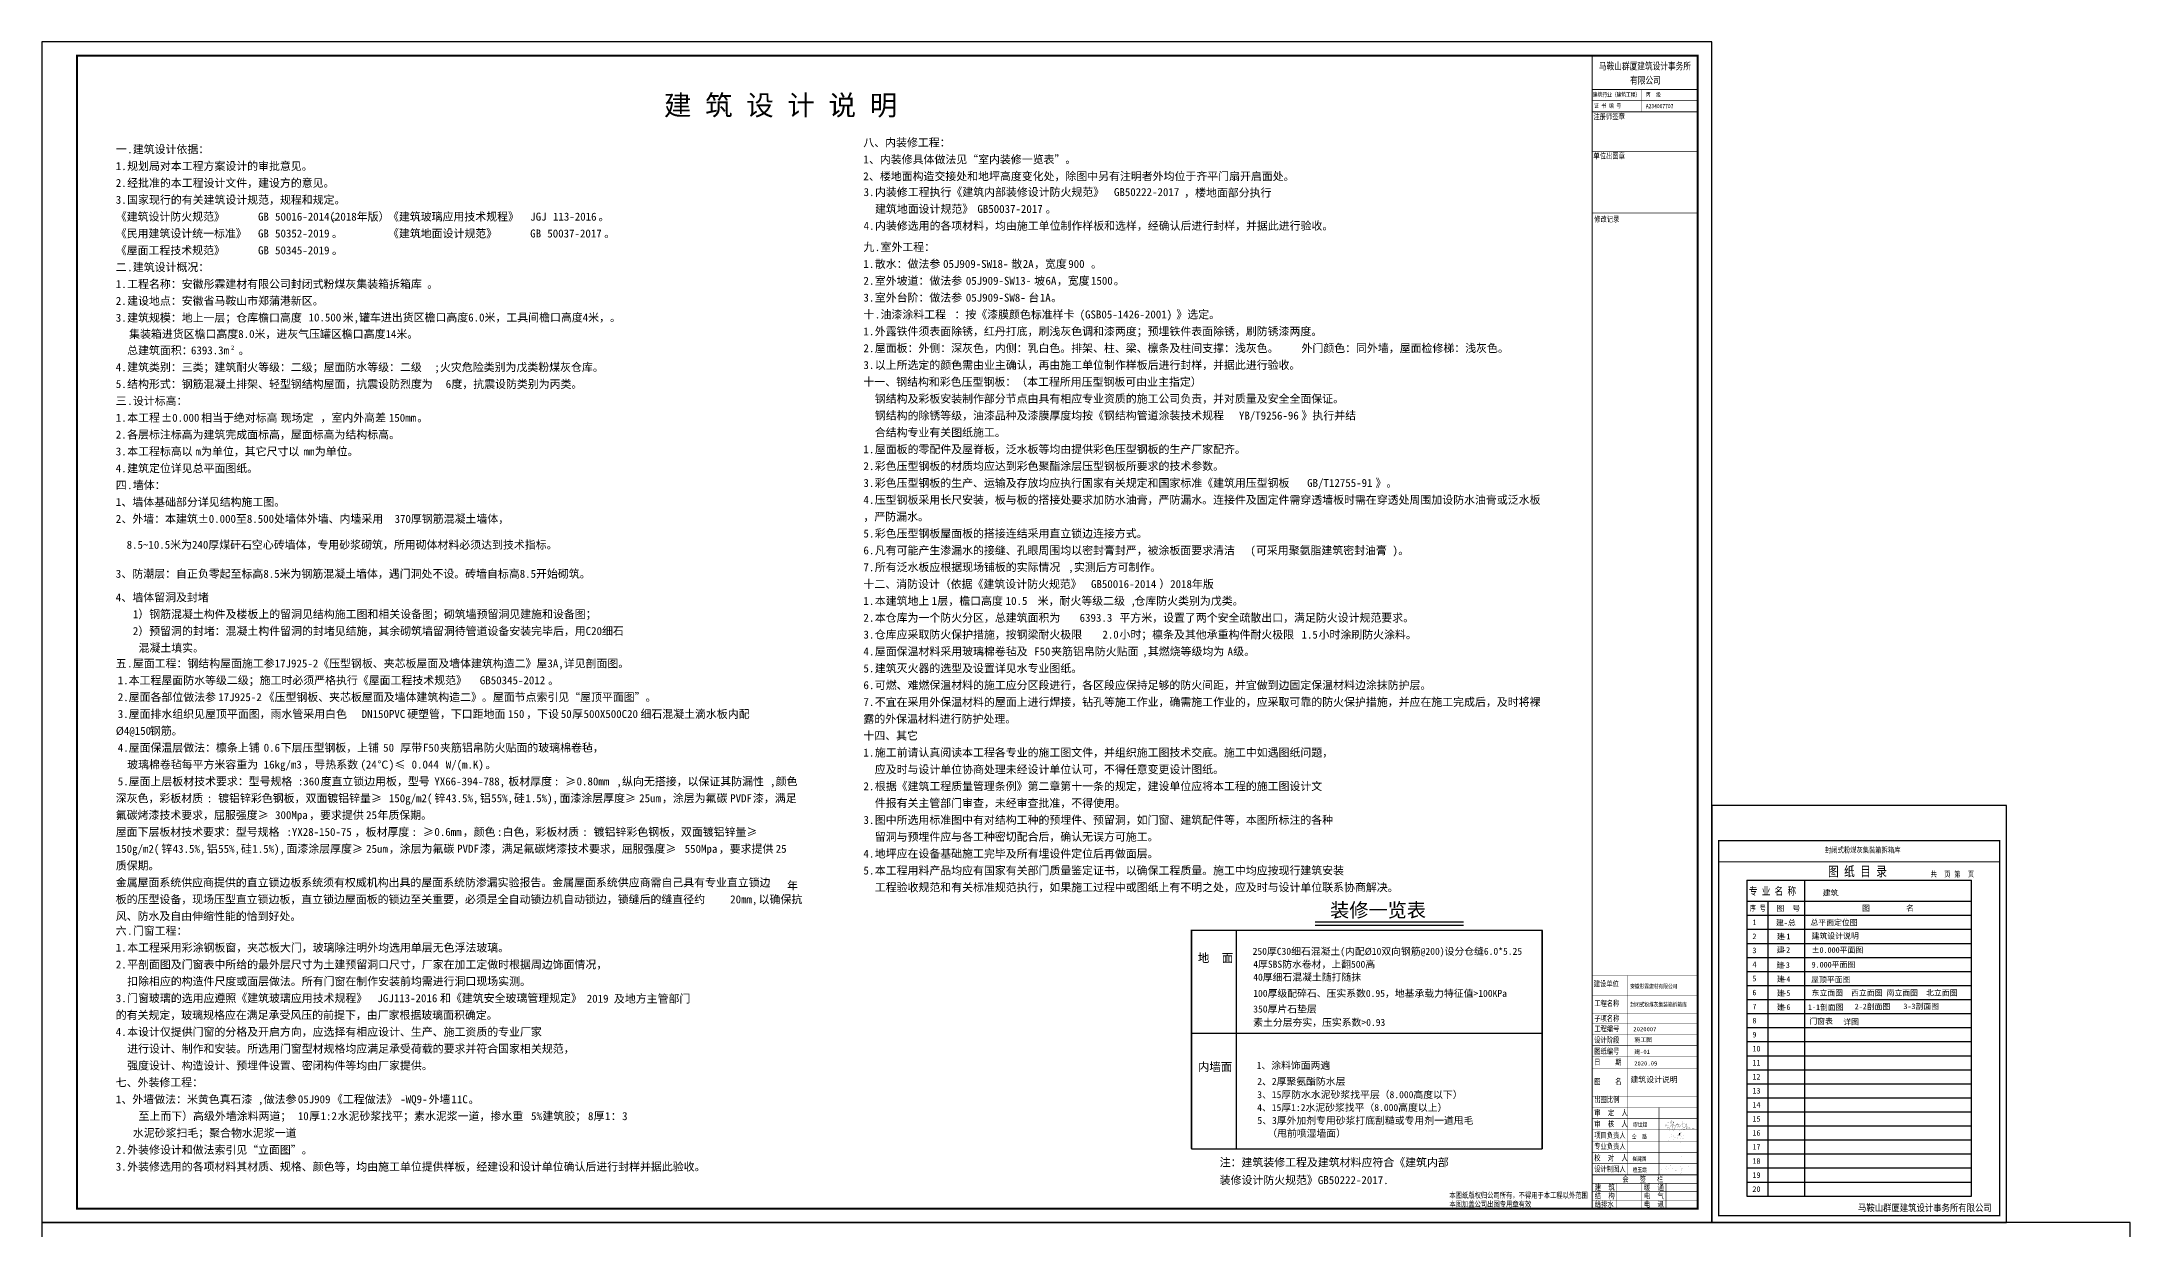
# Model space of a CAD drawing. Extents: x -405456 to 360097, y -329918 to 177160.
# Drawn here: x 28979 to 177679, y 65407 to 149982 of the extents above; entities that cross this region are included whole.
import ezdxf

# ---------------------------------------------------------------- set-up
doc = ezdxf.new("R2010")
doc.units = 0
doc.header["$LTSCALE"] = 1000
doc.header["$MEASUREMENT"] = 0
doc.layers.add('PP-COM', color=7, linetype='Continuous', lineweight=0)
for name, color, linetype in [('PUB_TEXT', 7, 'Continuous'), ('PUB_TITLE', 4, 'Continuous'), ('图层1', 7, 'Continuous'), ('图框', 120, 'Continuous'), ('图签', 120, 'Continuous'), ('文字', 7, 'Continuous')]:
    doc.layers.add(name, color=color, linetype=linetype)
doc.styles.add('-宋体', font='', dxfattribs={"width": 0.8})
doc.styles.add('H1', font='')
doc.styles.add('ST', font='', dxfattribs={"width": 0.8})
doc.styles.get("Standard").update_dxf_attribs({"font": 'gbenor.shx', "bigfont": 'gbcbig.shx'})
doc.styles.add('图签', font='', dxfattribs={"width": 0.8})
doc.styles.add('宋体', font='')
doc.styles.add('黑体', font='')
doc.styles.get('-宋体').set_extended_font_data('SimSun')
doc.styles.get('H1').set_extended_font_data('SimSun')
doc.styles.get('ST').set_extended_font_data('SimSun')
doc.styles.get('图签').set_extended_font_data('SimSun')
doc.styles.get('宋体').set_extended_font_data('SimSun')
doc.styles.get('黑体').set_extended_font_data('SimSun')

# ---------------------------------------------------------------- blocks, each defined once
blk = doc.blocks.new('0#竖图签')
at = {"layer": '图签'}
blk.add_line((-7500, 0), (0, 0), dxfattribs=at)
blk.add_lwpolyline([(-7500, 82100, 70, 70, 0), (-7500, 0, 40, 40, 0), (0, 0, 40, 40, 0), (0, 82100, 40, 40, 0), (-7500, 82100, 40, 40, 0), (-7500, 75299, 40, 40, 0)], format="xyseb", dxfattribs=at)
for points, const_width in [([(-7500, 79700), (0, 79700)], 70), ([(-7500, 78900), (0, 78900)], 35), ([(-4000, 79700), (-4000, 78100)], 35), ([(-7500, 78100), (0, 78100)], 70), ([(-7500, 75300), (0, 75300)], 35), ([(-7500, 70900), (0, 70900)], 35), ([(-7500, 70900), (0, 70900)], 35), ([(-7500, 16600), (0, 16600)], 35), ([(-5000, 16600), (-5000, 2400)], 35), ([(-7500, 15200), (0, 15200)], 35), ([(-7500, 13896), (0, 13896)], 35), ([(-7500, 13200), (0, 13200)], 35), ([(-7500, 12400), (0, 12400)], 35), ([(-7500, 11600), (0, 11600)], 35), ([(-7500, 10800), (0, 10800)], 35), ([(-7500, 10000), (0, 10000)], 35), ([(-7500, 8000), (0, 8000)], 35), ([(-7500, 7200), (0, 7200)], 35), ([(-7500, 6400), (0, 6400)], 35), ([(-2750, 7200), (-2750, 2400)], 35), ([(-7500, 5600), (0, 5600)], 35), ([(-7500, 4800), (0, 4800)], 35), ([(-7500, 4000), (0, 4000)], 35), ([(-7500, 3200), (0, 3200)], 35), ([(-7500, 2400), (0, 2400)], 70), ([(-7500, 2400), (0, 2400)], 35), ([(-7500, 1800), (0, 1800)], 35), ([(-5750, 0), (-5750, 1800)], 35), ([(-4000, 1800), (-4000, 0)], 35), ([(-2250, 1800), (-2250, 0)], 35), ([(-7500, 1200), (0, 1200)], 35), ([(-7500, 600), (0, 600)], 35), ([(-7500, 0), (0, 0)], 35)]:
    blk.add_lwpolyline(points, dxfattribs=dict(at, const_width=const_width))
at = {"layer": '图签', "style": '图签'}
for s, height, width, p in [('马鞍山群厦建筑设计事务所', 500, 0.78, (-7028, 81116)), ('有限公司', 500, 0.78, (-4808, 80106)), ('建筑行业（建筑工程） ', 300, 0.8, (-7454, 79185)), ('丙  级', 300, 0.8, (-3684, 79190)), ('  证 书 编 号', 300, 0.8, (-7767, 78395)), ('注册师签章', 400, 0.8, (-7417, 77566)), ('A234007707', 300, 0.8, (-3684, 78369)), ('单位出图章', 400, 0.8, (-7417, 74775)), ('修改记录', 400, 0.8, (-7365, 70269)), ('建设单位', 400, 0.8, (-7400, 15815)), ('工程名称', 400, 0.8, (-7365, 14415)), ('子项名称', 400, 0.8, (-7365, 13339)), ('设计阶段', 400, 0.8, (-7365, 11807)), ('工程编号', 400, 0.8, (-7365, 12607)), ('图纸编号', 400, 0.8, (-7365, 11007)), ('日    期', 400, 0.8, (-7365, 10237)), ('图    名', 400, 0.8, (-7365, 8852)), ('出图比例', 400, 0.8, (-7365, 7567)), ('审  定  人', 400, 0.8, (-7365, 6621)), ('审  核  人', 400, 0.8, (-7365, 5831)), ('项目负责人', 400, 0.8, (-7365, 5021)), ('专业负责人', 400, 0.8, (-7365, 4237)), ('校  对  人', 400, 0.8, (-7365, 3409)), ('设计制图人', 400, 0.8, (-7365, 2618)), ('建  筑', 400, 0.8, (-7325, 1305)), ('会   签   栏', 400, 0.8, (-5360, 1889)), ('暖  通', 400, 0.8, (-3825, 1305)), ('本图纸版权归公司所有，不得用于本工程以外范围', 400, 0.8, (-17674, 746)), ('本图加盖公司出图专用章有效', 400, 0.8, (-17674, 121)), ('结  构', 400, 0.8, (-7325, 705)), ('给排水', 400, 0.8, (-7325, 105)), ('电  气', 400, 0.8, (-3825, 705)), ('电  讯', 400, 0.8, (-3825, 105))]:
    blk.add_text(s, height=height, dxfattribs=dict(at, width=width)).set_placement(p)
blk = doc.blocks.new('4#目录')
at = {"layer": '图框'}
blk.add_lwpolyline([(0, 0), (21000, 0), (21000, 29700), (0, 29700)], close=True, dxfattribs=at)
at = {"layer": '图框', "const_width": 100}
blk.add_lwpolyline([(500, 500), (20500, 500), (20500, 27200), (500, 27200)], close=True, dxfattribs=at)
at = {"layer": '图签'}
for p, q in [((2500, 24387), (2500, 1887)), ((2500, 24387), (18500, 24387)), ((6600, 24387), (6600, 1887)), ((18500, 1887), (18500, 24387)), ((2500, 22887), (18500, 22887)), ((4000, 22887), (4000, 1887)), ((2500, 21887), (18500, 21887)), ((2500, 20887), (18500, 20887)), ((2500, 19887), (18500, 19887)), ((2500, 18887), (18500, 18887)), ((2500, 17887), (18500, 17887)), ((2500, 16887), (18500, 16887)), ((2500, 15887), (18500, 15887)), ((2500, 14887), (18500, 14887)), ((2500, 13887), (18500, 13887)), ((2500, 12887), (18500, 12887)), ((2500, 11887), (18500, 11887)), ((2500, 10887), (18500, 10887)), ((2500, 9887), (18500, 9887)), ((2500, 8887), (18500, 8887)), ((2500, 7887), (18500, 7887)), ((2500, 6887), (18500, 6887)), ((2500, 5887), (18500, 5887)), ((2500, 4887), (18500, 4887)), ((2500, 3887), (18500, 3887)), ((2500, 2887), (18500, 2887)), ((2500, 1887), (18500, 1887))]:
    blk.add_line(p, q, dxfattribs=at)
at = {"layer": '图签', "const_width": 70}
blk.add_lwpolyline([(500, 25700), (20500, 25700)], dxfattribs=at)
at = {"layer": '图签'}
for s, height, style, width, p in [('图 纸 目 录', 700, 'ST', 0.8, (8281, 24665)), ('马鞍山群厦建筑设计事务所有限公司', 500, '图签', 0.85, (10417, 801))]:
    blk.add_text(s, height=height, dxfattribs=dict(at, style=style, width=width)).set_placement(p)
at = {"layer": '图签', "style": '图签', "width": 0.8}
for s, height, p in [('专 业 名 称 ', 550, (2646, 23335)), ('共  页 第  页', 400, (15587, 24620)), ('序 号', 400, (2698, 22185))]:
    blk.add_text(s, height=height, rotation=0, dxfattribs=at).set_placement(p)
blk = doc.blocks.new('11')
at = {"const_width": 9.8}
for points in [[(1649906, 20166), (1649863, 20182), (1649762, 20111), (1649691, 20015), (1649648, 19948), (1649677, 19916), (1649778, 19959), (1649899, 19994), (1649921, 19971), (1649921, 19935), (1649880, 19892), (1649825, 19814), (1649813, 19779), (1649825, 19769), (1649897, 19822), (1649970, 19840), (1649970, 19801), (1649932, 19608)], [(1649970, 19840), (1650001, 19863), (1649996, 19905), (1650003, 20128), (1650027, 20241), (1650057, 20332), (1650087, 20344), (1650108, 20295), (1650115, 20216), (1650063, 20127), (1650037, 20041), (1650064, 19970), (1650070, 19917), (1650001, 19863)], [(1650064, 19970), (1650087, 20048), (1650124, 20105), (1650089, 20171)], [(1650067, 19945), (1650133, 20000), (1650177, 19982), (1650240, 20048), (1650276, 20157), (1650277, 20267), (1650238, 20291), (1650169, 20279), (1650126, 20241), (1650115, 20216)], [(1650070, 19917), (1650214, 19959), (1650351, 20004)], [(1650149, 20180), (1650191, 20220), (1650224, 20199), (1650221, 20144), (1650183, 20061), (1650146, 20032), (1650124, 20079), (1650124, 20132), (1650107, 20172)], [(1650170, 20200), (1650115, 20152)], [(1650351, 20004), (1650236, 19938), (1650186, 19900), (1650143, 19854), (1650135, 19840), (1650220, 19836), (1650214, 19762), (1650175, 19707), (1650162, 19681), (1650225, 19685), (1650267, 19651), (1650279, 19611), (1650264, 19565), (1650293, 19638), (1650416, 20004), (1650481, 20010), (1650736, 20020), (1650671, 20018), (1650649, 19885), (1650610, 19892), (1650587, 19965), (1650568, 20039), (1650519, 20104), (1650473, 20114), (1650480, 20045), (1650493, 19942), (1650531, 19853), (1650577, 19828), (1650675, 19831), (1650748, 19879), (1650790, 20010), (1650837, 20063), (1650954, 20120), (1651027, 20136)], [(1650603, 19915), (1650632, 20044), (1650648, 20121), (1650667, 20084), (1650671, 20018)], [(1650886, 20252), (1650927, 20157), (1650914, 20044), (1650877, 19946), (1650852, 19842), (1650867, 19825), (1650982, 19851), (1651052, 19848), (1651046, 19818), (1650978, 19786), (1650863, 19729), (1650835, 19698), (1650828, 19681), (1651093, 19712), (1651455, 19759), (1651637, 19759), (1651819, 19731)], [(1651236, 19859), (1651046, 19818), (1651137, 19931), (1651204, 19877), (1651170, 20003), (1651182, 20089), (1651079, 20053), (1651098, 20000), (1651154, 19960), (1651112, 19900)], [(1651819, 19731), (1651502, 19759), (1651242, 19873), (1651214, 19814), (1651130, 19759), (1651143, 19719)]]:
    blk.add_lwpolyline(points, dxfattribs=at)
blk = doc.blocks.new('9')
blk.add_line((102146, 74831), (101657, 72045))
at = {"const_width": 50}
for points in [[(86440, 64465), (93649, 77517), (93294, 75200), (96276, 72187), (91695, 70506), (90606, 69586), (90911, 68858), (92628, 69656), (94120, 69990), (94859, 69715), (95217, 69015), (94800, 67744), (93324, 65239), (97646, 70339), (98740, 69065), (99858, 71215), (100523, 71343), (100027, 70127), (98825, 67243)], [(98825, 67243), (99886, 68741), (100905, 68770), (100053, 66278)], [(99426, 68685), (98843, 69263)], [(101361, 70467), (101034, 71129), (100523, 71343), (101657, 72045), (104315, 73386), (106829, 74015), (108213, 74223), (108905, 73843), (108576, 72858), (107435, 71285), (105404, 69836), (103618, 68400), (102552, 67530), (102552, 66987), (103077, 67023), (104392, 67592), (105627, 68009), (107264, 68313), (108008, 67891), (108162, 67268), (107370, 65715), (105147, 63439), (103745, 62393)], [(100905, 68770), (101361, 70467), (102138, 70843), (103960, 72419), (104315, 73386), (104585, 74207), (104732, 75333), (104487, 75859), (103457, 75823), (102244, 75565), (102146, 74831), (102775, 78245)]]:
    blk.add_lwpolyline(points, dxfattribs=at)
blk = doc.blocks.new('ccjjgg')
at = {"const_width": 100}
for points in [[(1391860, 954457), (1401799, 984946), (1415207, 999023), (1442703, 986308), (1449066, 964738), (1453291, 918290), (1442668, 874201), (1440371, 826603), (1412458, 850089), (1379404, 891190), (1331658, 882383), (1282444, 847887), (1247185, 805319), (1237636, 766420), (1258938, 757613), (1350022, 780365), (1401440, 803117), (1437517, 829005), (1502807, 836144), (1607847, 872842), (1624442, 878639), (1502807, 836144), (1401440, 803117), (1438510, 771123), (1373339, 717131), (1330235, 672305), (1305494, 640992), (1194160, 619567), (1112515, 602263), (888230, 470430), (1100508, 595206), (1198176, 598260), (1248919, 553678), (1288189, 490215), (1272639, 206660), (1288189, 490215), (1305494, 640992), (1462386, 675870), (1500086, 704447), (1438510, 771123), (1500086, 704447), (1691376, 723059), (1500086, 704447), (1497846, 631437), (1489776, 517347), (1475000, 476747), (1579356, 525652), (1633843, 516425), (1475000, 334644), (1633843, 516425), (1722897, 659913), (1763098, 720574), (1814784, 753364), (1908312, 777956), (1896005, 804188), (1870572, 824681), (1843499, 805827), (1831192, 748445), (1838576, 681226), (1864009, 660733), (1931283, 658274), (1909953, 721394), (1908312, 777956), (1908312, 777956), (1937026, 799269), (1972304, 796810), (1985431, 764840), (1968202, 715656), (1955076, 687784), (1931283, 658274), (1900108, 638600), (1853344, 612368), (1857446, 590235), (1879597, 545969), (1914055, 481209), (1917336, 546789), (1931283, 598432), (1914875, 629583), (1853344, 612368), (1879597, 545969), (1839632, 522985), (1769851, 517799), (1746206, 520680), (1878586, 465533), (1951323, 423798), (2003317, 549233), (2039576, 650157), (2045403, 670859), (2087489, 608105), (2096828, 504643), (2093582, 406305), (2092775, 381865), (2198590, 416426), (2282904, 425106), (2270640, 439913), (2248157, 466973), (2203519, 468429), (2205457, 506500), (2176396, 540699), (2180916, 588449), (2221602, 616841), (2255183, 609097), (2246142, 534247), (2179598, 536931), (2155608, 675594), (2190703, 722892), (2241049, 720710), (2251131, 700965), (2257181, 669535), (2255183, 609097), (2246142, 534247), (2203519, 468429), (2269320, 484334), (2356371, 507224), (2373781, 512717), (2323383, 583216), (2302128, 776576), (2313525, 826192), (2350971, 836766), (2378648, 821312), (2417722, 793657), (2438502, 683767), (2470906, 577952), (2468386, 413822), (2459139, 379944), (2394410, 409716)], [(2374888, 609904), (2391327, 579106), (2374888, 609904)]]:
    blk.add_lwpolyline(points, dxfattribs=at)
blk = doc.blocks.new('ee')
at = {"const_width": 0.875}
for points in [[(133402, -8296), (133607, -8267), (133798, -8191), (133916, -8138), (134030, -8114), (133922, -8137), (133881, -7954), (133930, -8228), (133892, -8317), (133835, -8452), (133857, -8457), (133911, -8395), (133927, -8274), (133960, -8249), (133993, -8133)], [(133927, -8274), (133941, -8581)], [(134102, -7813), (134161, -7903), (134024, -8000), (134042, -8025), (134067, -8051), (134049, -8124), (134074, -8284)], [(134161, -7903), (134134, -7956), (134269, -7923), (134300, -7935), (134249, -7981), (134170, -8020), (134095, -8037), (134073, -8058)], [(134074, -8284), (134080, -8144), (134137, -8110), (134173, -8080), (134231, -8064), (134273, -8064), (134333, -8071), (134372, -8111), (134381, -8145), (134358, -8183), (134334, -8230), (134285, -8265), (134235, -8279), (134200, -8287), (134178, -8383), (134191, -8409), (134200, -8443), (134125, -8511), (134343, -8493), (134394, -8480), (134399, -8410), (134421, -8314), (134457, -8228), (134500, -8156), (134599, -8121), (134666, -8106), (134705, -8106), (134705, -8126), (134705, -8172), (134686, -8219), (134640, -8243), (134589, -8262), (134560, -8290), (134540, -8319), (134519, -8346), (134519, -8372), (134537, -8362), (134571, -8341), (134599, -8322), (134612, -8295), (134626, -8276), (134640, -8257), (134677, -8241), (134687, -8241), (134686, -8268), (134657, -8321), (134613, -8400), (134577, -8466), (134572, -8498), (134640, -8459), (134731, -8372), (134772, -8290), (134786, -8262), (134762, -8250), (134796, -8234), (134832, -8155), (134852, -8125), (134935, -8093), (134942, -8010), (134961, -8171), (135023, -8196), (135019, -8242), (134983, -8251), (134935, -8257), (134962, -8286), (134966, -8332), (134943, -8340), (134914, -8340), (134897, -8329), (134895, -8388), (134909, -8453), (134919, -8541), (134941, -8574), (134950, -8541), (134953, -8491), (134958, -8454), (134990, -8391), (135012, -8384), (135011, -8437), (135006, -8466), (135017, -8476), (135024, -8444), (135030, -8425), (135038, -8399), (135040, -8294), (135052, -8258), (135058, -8209), (135071, -8185), (135103, -8182), (135116, -8209), (135110, -8265), (135111, -8310), (135144, -8343), (135233, -8328), (135286, -8354), (135318, -8378), (135313, -8415), (135296, -8447), (135249, -8474), (135205, -8488), (135144, -8492), (135114, -8478), (135091, -8444), (135082, -8420), (135135, -8423), (135176, -8429), (135223, -8442), (135273, -8451), (135325, -8464), (135358, -8473), (135383, -8486), (135401, -8513)], [(135081, -8013), (135030, -7971), (134989, -7943), (134931, -7932), (134880, -7902), (134881, -7880), (134931, -7868), (134967, -7875), (134982, -7884), (135001, -7912), (135034, -7955), (135117, -7969), (135164, -7975), (135193, -7977), (135342, -7923), (135626, -7860), (135759, -7841), (135864, -7830), (135935, -7848), (135951, -7881), (135933, -7921), (135817, -7966), (135732, -7989), (135645, -8002), (135407, -8020), (135340, -8009), (135266, -8000), (135187, -7979)], [(135052, -8183), (135079, -8067), (135081, -8013), (135018, -8033), (134969, -8017), (134943, -7988), (134942, -8010)], [(135184, -7976), (135081, -8013)]]:
    blk.add_lwpolyline(points, dxfattribs=at)

msp = doc.modelspace()

# ---------------------------------------------------------------- linework, layer by layer
at = {"layer": 'PUB_TEXT'}
for p, q in [((110831.5, 86694.7), (110831.5, 71145.9)), ((114009.8, 86694.7), (114009.8, 71145.9)), ((119648.8, 87290.4), (130212.3, 87290.4)), ((119648.8, 87052.4), (130212.3, 87052.4)), ((135805.3, 86694.7), (135805.3, 71145.9)), ((110831.5, 79375), (135805.3, 79375)), ((110831.5, 79375), (135805.3, 79375)), ((110831.5, 71145.9), (135805.3, 71145.9))]:
    msp.add_line(p, q, dxfattribs=at)
at = {"layer": 'PUB_TEXT', "const_width": 96}
msp.add_lwpolyline([(110831.5, 71145.9), (110831.5, 86694.7), (135805.3, 86694.7), (135805.3, 71145.9)], dxfattribs=at)
at = {"layer": 'PUB_TITLE'}
msp.add_lwpolyline([(28978.8, -18217.9), (177678.8, -18217.9), (177678.8, 65882.1), (28978.8, 65882.1)], close=True, dxfattribs=at)
at = {"layer": '图框'}
msp.add_lwpolyline([(28978.8, 65882.1), (147878.8, 65882.1), (147878.8, 149982.1), (28978.8, 149982.1)], close=True, dxfattribs=at)
at = {"layer": '图框', "const_width": 140}
msp.add_lwpolyline([(31478.8, 66882.1), (146878.8, 66882.1), (146878.8, 148982.1), (31478.8, 148982.1)], close=True, dxfattribs=at)

# ---------------------------------------------------------------- block references
for name, p in [('0#竖图签', (146878.8, 66882.1)), ('11', (-1505088.6, 52834.5)), ('ee', (10741.8, 77915.2))]:
    msp.add_blockref(name, p)
for name, p, xscale, yscale, zscale in [('9', (140217, 68320.7), 0.05249999999068677, 0.05249999999068677, 0.05249999999999999), ('ccjjgg', (143394.3, 69773.9), 0.0009999999892897904, 0.001000000003841706, 0.001)]:
    msp.add_blockref(name, p, dxfattribs=dict(xscale=xscale, yscale=yscale, zscale=zscale))
at = {"layer": 'PP-COM'}
msp.add_blockref('4#目录', (147878.8, 65882.1), dxfattribs=at)

# ---------------------------------------------------------------- texts
for s, insert, char_height, width, attachment_point in [('{\\fNSimSun|b0|i0|c134|p49;\\W0.8;\\C7;安徽彤霖建材有限公司}', (142075.4, 82523.7), 300, 7365.582, 7), ('{\\fNSimSun|b0|i0|c134|p49;\\W0.8;\\C7;\\P\\C256;封闭式粉煤灰集装箱拆箱库}', (142075.4, 81223.7), 300, 7365.582, 7), ('{\\fNSimSun|b0|i0|c134|p49;2020007}', (142301, 79500.8), 300, 7365.582, 7), ('{\\fNSimSun|b0|i0|c134|p49;施工图}', (142382.2, 78724.1), 300, 7365.582, 7), ('{\\fNSimSun|b0|i0|c134|p49;建-01}', (142361.1, 77864.7), 300, 7365.582, 7), ('{\\fNSimSun|b0|i0|c134|p49;2020.09}', (142361.1, 77064.7), 300, 7365.582, 7), ('{\\fNSimSun|b0|i0|c134|p49;建筑设计说明}', (142093.6, 76267), 400, 13391.574, 1)]:
    msp.add_mtext(s, dxfattribs=dict(insert=insert, char_height=char_height, width=width, attachment_point=attachment_point))
at = {"char_height": 300, "width": 4386.068, "attachment_point": 1, "style": '-宋体'}
for s, insert in [('缪世超', (142280.5, 73005.3)), ('仝  路', (142197.2, 72162)), ('{\\fNSimSun|b0|i0|c134|p49;崔建国}', (142233, 70575.6)), ('檀玉霞', (142251.4, 69785.6))]:
    msp.add_mtext(s, dxfattribs=dict(at, insert=insert))
at = {"layer": 'PUB_TEXT'}
for s, height, style, p in [(' 建 筑 设 计 说 明', 1433.924, '黑体', (72299.2, 144745.7)), ('装修一览表', 1000, 'H1', (120712.5, 87639)), ('地', 600, 'H1', (111290.1, 84426.9)), ('面', 600, 'H1', (112996.8, 84426.9)), ('内墙面', 600, 'H1', (111290.1, 76664.7))]:
    msp.add_text(s, height=height, dxfattribs=dict(at, style=style)).set_placement(p)
at = {"layer": 'PUB_TITLE', "insert": (155944.5, 93289.8), "char_height": 400, "width": 5421.122, "attachment_point": 1}
msp.add_mtext('{\\fNSimSun|b0|i0|c134|p49;\\W0.8;\\C7;\\P\\C256;封闭式粉煤灰集装箱拆箱库}', dxfattribs=at)
at = {"layer": '图层1', "color": 7, "style": '宋体'}
for s, p in [('建筑', (155787.9, 89165.8)), ('图  号 ', (152490.4, 88059.6)), ('图         名', (158592.1, 88077.7)), ('2', (150780.7, 86067.3)), ('1', (150780.7, 87067.3)), ('建-总', (152458.4, 87038.4)), ('建', (152517.4, 86064.4)), ('-1', (152908.5, 86064.4)), ('总平面定位图', (154908, 87056.8)), ('建筑设计说明 ', (154989.9, 86095.5)), ('3', (150780.7, 85067.3)), ('建', (152505.7, 85101.2)), ('-2', (152896.8, 85101.2)), ('%%P0.000平面图 ', (154989.9, 85095.5)), ('4', (150780.7, 84067.3)), ('5', (150780.7, 83067.3)), ('建', (152482.4, 84021.4)), ('建', (152521, 83026.8)), ('-3', (152873.5, 84021.4)), ('-4', (152912.2, 83026.8)), ('屋顶平面图 ', (154958.8, 82985.6)), ('9.000平面图 ', (154992.8, 84046.8)), ('6', (150780.7, 82067.3)), ('建', (152521, 82026.8)), ('-5', (152912.2, 82026.8)), ('东立面图  西立面图 南立面图  北立面图', (154992.8, 82046.8)), ('8', (150780.7, 80067.3)), ('7', (150780.7, 81067.3)), ('建', (152521, 81026.8)), ('-6', (152912.2, 81026.8)), ('1-1剖面图  ', (154734.3, 81024.3)), (' 门窗表 ', (154544.8, 80022.8)), ('详图', (157249.4, 79971.1)), ('2-2剖面图  ', (158063.3, 81070.3)), ('3-3剖面图  ', (161530.4, 81085.6)), ('9', (150780.7, 79067.3)), ('10', (150780.7, 78067.3)), ('11', (150780.7, 77067.3)), ('12', (150780.7, 76067.3)), ('13', (150780.7, 75067.3)), ('14', (150780.7, 74067.3)), ('15', (150780.7, 73067.3)), ('16', (150780.7, 72067.3)), ('17', (150780.7, 71067.3)), ('18', (150780.7, 70067.3)), ('20', (150780.7, 68067.3)), ('19', (150780.7, 69067.3))]:
    msp.add_text(s, height=400, dxfattribs=at).set_placement(p)
at = {"layer": '文字'}
for s, height, style, p in [('八、内装修工程：', 569.62, '宋体', (87471.7, 142519.1)), ('一', 569.6, '宋体', (34248.5, 142041.4)), ('1.', 569.62, '宋体', (34248.5, 140841.4)), ('规划局对本工程方案设计的审批意见。', 569.62, '宋体', (35058.6, 140841.4)), ('.', 569.6, '宋体', (35058.6, 142041.4)), ('建筑设计依据：', 569.62, '宋体', (35463.7, 142041.4)), ('1', 569.6, '宋体', (87471.7, 141319.1)), ('、内装修具体做法见“室内装修一览表”。', 569.62, '宋体', (87876.7, 141319.1)), ('2.', 569.62, '宋体', (34248.5, 139641.4)), ('经批准的本工程设计文件，建设方的意见。', 569.62, '宋体', (35058.6, 139641.4)), ('2', 569.6, '宋体', (87471.7, 140119.1)), ('、楼地面构造交接处和地坪高度变化处，除图中另有注明者外均位于齐平门扇开启面处。', 569.62, '宋体', (87876.7, 140119.1)), ('3.', 569.62, '宋体', (34248.5, 138441.4)), ('国家现行的有关建筑设计规范，规程和规定。', 569.62, '宋体', (35058.6, 138441.4)), ('3.', 569.62, '宋体', (87495, 138990.6)), ('建筑地面设计规范》', 569.62, '宋体', (88305.1, 137790.6)), ('内装修工程执行《建筑内部装修设计防火规范》', 569.62, '宋体', (88305.1, 138990.6)), ('GB50037-2017', 569.62, '宋体', (95596.2, 137790.6)), ('GB50222-2017', 569.62, '宋体', (105317.8, 138990.6)), ('，楼地面部分执行', 569.62, '宋体', (110318, 138947.3)), ('《建筑设计防火规范》', 569.62, '宋体', (34248.5, 137241.4)), ('GB', 569.62, '宋体', (44375.1, 137241.4)), ('50016-2014(2018年版）', 569.62, '宋体', (45590.3, 137241.4)), ('。', 569.6, '宋体', (49640.9, 137241.4)), ('《建筑玻璃应用技术规程》', 569.62, '宋体', (53631.3, 137241.4)), ('JGJ', 569.62, '宋体', (63757.8, 137241.4)), ('113-2016', 569.62, '宋体', (65378.1, 137241.4)), ('。', 569.6, '宋体', (68618.6, 137241.4)), ('4.', 569.62, '宋体', (87495, 136590.6)), ('内装修选用的各项材料，均由施工单位制作样板和选样，经确认后进行封样，并据此进行验收。', 569.62, '宋体', (88305.1, 136590.6)), ('。', 569.6, '宋体', (100457, 137790.6)), ('《民用建筑设计统一标准》', 569.62, '宋体', (34248.5, 136041.4)), ('《屋面工程技术规范》', 569.62, '宋体', (34248.5, 134841.4)), ('GB', 569.62, '宋体', (44375.1, 136041.4)), ('GB', 569.62, '宋体', (44375.1, 134841.4)), ('50352-2019', 569.62, '宋体', (45590.3, 136041.4)), ('50345-2019', 569.62, '宋体', (45590.3, 134841.4)), ('。', 569.6, '宋体', (49640.9, 136041.4)), ('《建筑地面设计规范》', 569.62, '宋体', (53631.3, 136041.4)), ('GB', 569.62, '宋体', (63757.8, 136041.4)), ('50037-2017', 569.62, '宋体', (64973, 136041.4)), ('。', 569.6, '宋体', (69023.7, 136041.4)), ('九', 569.6, '宋体', (87482.2, 135073.5)), ('室外工程：', 569.62, '宋体', (88697.4, 135073.5)), ('二', 569.6, '宋体', (34248.5, 133641.4)), ('建筑设计概况：', 569.62, '宋体', (35463.7, 133641.4)), ('。', 569.6, '宋体', (49640.9, 134841.4)), ('1.', 569.62, '宋体', (87482.2, 133873.5)), ('散水：做法参', 569.62, '宋体', (88292.3, 133873.5)), ('.', 569.6, '宋体', (88292.3, 135073.5)), ('05J909-SW18-', 569.62, '宋体', (93153.1, 133873.5)), ('散', 569.6, '宋体', (98013.8, 133873.5)), ('2A', 569.62, '宋体', (98824, 133873.5)), ('，宽度', 569.62, '宋体', (99634.1, 133873.5)), ('900', 569.62, '宋体', (102064.5, 133873.5)), ('。', 569.6, '宋体', (103684.7, 133873.5)), ('1.', 569.62, '宋体', (34248.5, 132441.4)), ('工程名称：安徽彤霖建材有限公司封闭式粉煤灰集装箱拆箱库 。', 569.62, '宋体', (35058.6, 132441.4)), ('.', 569.6, '宋体', (35058.6, 133641.4)), ('2.', 569.62, '宋体', (87482.2, 132673.5)), ('室外坡道：做法参', 569.62, '宋体', (88292.3, 132673.5)), ('05J909-SW13-', 569.62, '宋体', (94773.3, 132673.5)), ('坡', 569.6, '宋体', (99634.1, 132673.5)), ('6A', 569.62, '宋体', (100444.2, 132673.5)), ('，宽度', 569.62, '宋体', (101254.3, 132673.5)), ('1500', 569.62, '宋体', (103684.7, 132673.5)), ('。', 569.6, '宋体', (105305, 132673.5)), ('2.', 569.62, '宋体', (34248.5, 131241.4)), ('建设地点：安徽省马鞍山市郑蒲港新区。', 569.62, '宋体', (35058.6, 131241.4)), ('3.', 569.62, '宋体', (87482.2, 131473.5)), ('十', 569.6, '宋体', (87482.2, 130273.5)), ('室外台阶：做法参', 569.62, '宋体', (88292.3, 131473.5)), ('油漆涂料工程', 569.62, '宋体', (88697.4, 130273.5)), ('：按《漆膜颜色标准样卡', 569.62, '宋体', (93963.2, 130273.5)), ('05J909-SW8-', 569.62, '宋体', (94773.3, 131473.5)), ('台', 569.6, '宋体', (99229, 131473.5)), ('1A', 569.62, '宋体', (100039.1, 131473.5)), ('。', 569.6, '宋体', (100849.3, 131473.5)), ('(GSB05-1426-2001)', 569.62, '宋体', (102874.6, 130273.5)), ('》选定。', 569.62, '宋体', (109760.7, 130273.5)), ('3.', 569.62, '宋体', (34248.5, 130041.4)), ('建筑规模：地上一层；仓库檐口高度', 569.62, '宋体', (35058.6, 130041.4)), ('集装箱进货区檐口高度8.0米，进灰气压罐区檐口高度14米。', 569.62, '宋体', (35197.7, 128882.9)), ('10.500', 569.62, '宋体', (47975.8, 130059.3)), ('米,罐车进出货区檐口高度6.0米，工具间檐口高度4米，。', 569.62, '宋体', (50406.2, 130059.3)), ('1.', 569.62, '宋体', (87482.2, 129073.5)), ('外露铁件须表面除锈，红丹打底，刷浅灰色调和漆两度；预埋铁件表面除锈，刷防锈漆两度。', 569.62, '宋体', (88292.3, 129073.5)), ('.', 569.6, '宋体', (88292.3, 130273.5)), ('总建筑面积：', 569.62, '宋体', (35058.6, 127718.7)), ('6393.3m', 569.62, '宋体', (39600.2, 127718.7)), ('2', 284.8, '宋体', (42458.9, 128060.8)), ('。', 569.6, '宋体', (42997.3, 127718.7)), ('2.', 569.62, '宋体', (87482.2, 127873.5)), ('屋面板：外侧：深灰色，内侧：乳白色。排架、柱、梁、檩条及柱间支撑：浅灰色。', 569.62, '宋体', (88292.3, 127873.5)), ('外门颜色：同外墙，屋面检修梯：浅灰色。', 569.62, '宋体', (118672.1, 127873.5)), ('4.', 569.62, '宋体', (34248.5, 126518.7)), ('建筑类别：三类；建筑耐火等级：二级；屋面防水等级：二级', 569.62, '宋体', (35058.6, 126518.7)), (';', 569.6, '宋体', (56932, 126518.7)), ('火灾危险类别为戊类粉煤灰仓库。', 569.62, '宋体', (57337.1, 126518.7)), ('3.', 569.62, '宋体', (87482.2, 126673.5)), ('以上所选定的颜色需由业主确认，再由施工单位制作样板后进行封样，并据此进行验收。', 569.62, '宋体', (88292.3, 126673.5)), ('5.', 569.62, '宋体', (34248.5, 125318.7)), ('结构形式：钢筋混凝土排架、轻型钢结构屋面，抗震设防烈度为', 569.62, '宋体', (35058.6, 125318.7)), ('6', 569.6, '宋体', (57742.2, 125318.7)), ('度，抗震设防类别为丙类。', 569.62, '宋体', (58147.2, 125318.7)), ('十一、钢结构和彩色压型钢板：（本工程所用压型钢板可由业主指定）', 569.62, '宋体', (87482.2, 125473.5)), ('钢结构及彩板安装制作部分节点由具有相应专业资质的施工公司负责，并对质量及安全全面保证。', 569.62, '宋体', (88292.3, 124273.5)), ('1.', 569.62, '宋体', (34248.5, 122918.7)), ('三', 569.6, '宋体', (34248.5, 124118.7)), ('本工程', 569.62, '宋体', (35058.6, 122918.7)), ('.', 569.6, '宋体', (35058.6, 124118.7)), ('设计标高：', 569.62, '宋体', (35463.7, 124118.7)), ('%%P0.000', 569.62, '宋体', (37489, 122918.7)), ('相当于绝对标高', 569.62, '宋体', (40324.4, 122918.7)), ('现场定', 569.62, '宋体', (45995.3, 122918.7)), ('，室内外高差', 569.62, '宋体', (48830.8, 122918.7)), ('150mm', 569.62, '宋体', (53691.5, 122918.7)), ('钢结构的除锈等级，油漆品种及漆膜厚度均按《钢结构管道涂装技术规程', 569.62, '宋体', (88292.3, 123073.5)), ('YB/T9256-96', 569.62, '宋体', (114216.4, 123073.5)), ('》执行并结', 569.62, '宋体', (118672.1, 123073.5)), ('2.', 569.62, '宋体', (34248.5, 121718.7)), ('各层标注标高为建筑完成面标高，屋面标高为结构标高。', 569.62, '宋体', (35058.6, 121718.7)), ('。', 569.6, '宋体', (55716.9, 122918.7)), ('合结构专业有关图纸施工。', 569.62, '宋体', (88292.3, 121873.5)), ('3.', 569.62, '宋体', (34248.5, 120518.7)), ('本工程标高以', 569.62, '宋体', (35058.6, 120518.7)), ('m', 569.6, '宋体', (39919.4, 120518.7)), ('为单位，其它尺寸以', 569.62, '宋体', (40324.4, 120518.7)), ('mm', 569.62, '宋体', (47615.6, 120518.7)), ('为单位。', 569.62, '宋体', (48425.7, 120518.7)), ('1.', 569.62, '宋体', (87482.2, 120673.5)), ('屋面板的零配件及屋脊板，泛水板等均由提供彩色压型钢板的生产厂家配齐。', 569.62, '宋体', (88292.3, 120673.5)), ('4.', 569.62, '宋体', (34248.5, 119318.7)), ('建筑定位详见总平面图纸。', 569.62, '宋体', (35058.6, 119318.7)), ('2.', 569.62, '宋体', (87482.2, 119473.5)), ('彩色压型钢板的材质均应达到彩色聚酯涂层压型钢板所要求的技术参数。', 569.62, '宋体', (88292.3, 119473.5)), ('四', 569.6, '宋体', (34248.5, 118118.7)), ('、墙体基础部分详见结构施工图。', 569.62, '宋体', (34653.6, 116918.7)), ('.', 569.6, '宋体', (35058.6, 118118.7)), ('墙体：', 569.62, '宋体', (35463.7, 118118.7)), ('4.', 569.62, '宋体', (87482.2, 117073.5)), ('3.', 569.62, '宋体', (87482.2, 118273.5)), ('彩色压型钢板的生产、运输及存放均应执行国家有关规定和国家标准《建筑用压型钢板', 569.62, '宋体', (88292.3, 118273.5)), ('压型钢板采用长尺安装，板与板的搭接处要求加防水油膏，严防漏水。连接件及固定件需穿透墙板时需在穿透处周围加设防水油膏或泛水板', 569.62, '宋体', (88292.3, 117073.5)), ('GB/T12755-91', 569.62, '宋体', (119077.1, 118273.5)), ('》。', 569.62, '宋体', (123937.9, 118273.5)), ('2', 569.6, '宋体', (34248.5, 115718.7)), ('1', 569.6, '宋体', (34248.5, 116918.7)), ('、外墙：本建筑%%P0.000至8.500处墙体外墙、内墙采用', 569.62, '宋体', (34653.6, 115718.7)), ('370厚钢筋混凝土墙体，', 569.62, '宋体', (54099.4, 115718.7)), ('，严防漏水。', 569.62, '宋体', (87482.2, 115873.5)), ('8.5~10.5米为240厚煤矸石空心砖墙体，专用砂浆砌筑，所用砌体材料必须达到技术指标。', 569.62, '宋体', (35021.6, 113873.2)), ('5.', 569.62, '宋体', (87482.2, 114673.5)), ('彩色压型钢板屋面板的搭接连结采用直立锁边连接方式。', 569.62, '宋体', (88292.3, 114673.5)), ('6.', 569.62, '宋体', (87482.2, 113473.5)), ('凡有可能产生渗漏水的接缝、孔眼周围均以密封膏封严，被涂板面要求清洁', 569.62, '宋体', (88292.3, 113473.5)), ('(', 569.6, '宋体', (115026.5, 113473.5)), ('可采用聚氨脂建筑密封油膏', 569.62, '宋体', (115431.5, 113473.5)), (')', 569.6, '宋体', (125153.1, 113473.5)), ('。', 569.6, '宋体', (125558.1, 113473.5)), ('3', 569.6, '宋体', (34248.5, 111805.4)), ('、防潮层：自正负零起至标高8.5米为钢筋混凝土墙体，遇门洞处不设。砖墙自标高8.5开始砌筑。', 569.62, '宋体', (34653.6, 111805.4)), ('7.', 569.62, '宋体', (87482.2, 112273.5)), ('十二、消防设计（依据《建筑设计防火规范》', 569.62, '宋体', (87482.2, 111073.5)), ('所有泛水板应根据现场铺板的实际情况', 569.62, '宋体', (88292.3, 112273.5)), (',', 569.6, '宋体', (102064.5, 112273.5)), ('实测后方可制作。', 569.62, '宋体', (102469.5, 112273.5)), ('GB50016-2014', 569.62, '宋体', (103684.7, 111073.5)), ('）2018年版', 569.62, '宋体', (108545.5, 111073.5)), ('4', 569.6, '宋体', (34248.5, 110128.1)), ('、墙体留洞及封堵', 569.62, '宋体', (34653.6, 110128.1)), ('1.', 569.62, '宋体', (87482.2, 109873.5)), ('本建筑地上', 569.62, '宋体', (88292.3, 109873.5)), ('1', 569.6, '宋体', (92342.9, 109873.5)), ('层，檐口高度', 569.62, '宋体', (92748, 109873.5)), ('10.5', 569.62, '宋体', (97608.8, 109873.5)), ('米，耐火等级二级', 569.62, '宋体', (99890.1, 109873.5)), ('仓库防火类别为戊类。', 569.62, '宋体', (106776.2, 109873.5)), ('1）钢筋混凝土构件及楼板上的留洞见结构施工图和相关设备图；砌筑墙预留洞见建施和设备图；', 569.62, '宋体', (35463.7, 108928.1)), ('2.', 569.62, '宋体', (87482.2, 108673.5)), ('本仓库为一个防火分区，总建筑面积为', 569.62, '宋体', (88292.3, 108673.5)), ('6393.3', 569.62, '宋体', (102874.6, 108673.5)), ('平方米，设置了两个安全疏散出口，满足防火设计规范要求。', 569.62, '宋体', (105710, 108673.5)), (',', 569.6, '宋体', (106496.8, 109873.5)), ('2）预留洞的封堵：混凝土构件留洞的封堵见结施，其余砌筑墙留洞待管道设备安装完毕后，用C20细石', 569.62, '宋体', (35463.7, 107728.1)), ('混凝土填实。', 569.62, '宋体', (35868.8, 106528.1)), ('3.', 569.62, '宋体', (87482.2, 107473.5)), ('仓库应采取防火保护措施，按钢梁耐火极限', 569.62, '宋体', (88292.3, 107473.5)), ('2.0', 569.62, '宋体', (104494.8, 107473.5)), ('小时；檩条及其他承重构件耐火极限', 569.62, '宋体', (105710, 107473.5)), ('1.5', 569.62, '宋体', (118672.1, 107473.5)), ('小时涂刷防火涂料。', 569.62, '宋体', (119887.2, 107473.5)), ('五', 569.6, '宋体', (34248.5, 105418.5)), ('屋面工程：钢结构屋面施工参17J925-2《压型钢板、夹芯板屋面及墙体建筑构造二》屋3A,详见剖面图。', 569.62, '宋体', (35463.7, 105418.5)), ('4.', 569.62, '宋体', (87482.2, 106273.5)), ('5.', 569.62, '宋体', (87482.2, 105073.5)), ('屋面保温材料采用玻璃棉卷毡及', 569.62, '宋体', (88292.3, 106273.5)), ('建筑灭火器的选型及设置详见水专业图纸。', 569.62, '宋体', (88292.3, 105073.5)), ('F50', 569.62, '宋体', (99634.1, 106273.5)), ('夹筋铝帛防火贴面', 569.62, '宋体', (100849.3, 106273.5)), (',', 569.6, '宋体', (107330.3, 106273.5)), ('其燃烧等级均为', 569.62, '宋体', (107735.3, 106273.5)), ('A', 569.6, '宋体', (113406.2, 106273.5)), ('级。', 569.62, '宋体', (113811.3, 106273.5)), ('1.本工程屋面防水等级二级；施工时必须严格执行《屋面工程技术规范》', 569.62, '宋体', (34390.9, 104218.5)), ('.', 569.6, '宋体', (35058.6, 105418.5)), ('GB50345-2012', 569.62, '宋体', (60172.5, 104218.5)), ('。', 569.6, '宋体', (65033.3, 104218.5)), ('6.', 569.62, '宋体', (87482.2, 103873.5)), ('可燃、难燃保温材料的施工应分区段进行，各区段应保持足够的防火间距，并宜做到边固定保温材料边涂抹防护层。', 569.62, '宋体', (88292.3, 103873.5)), ('2.屋面各部位做法参', 569.62, '宋体', (34390.9, 103018.5)), ('17J925-2', 569.62, '宋体', (41539.6, 103018.5)), ('《压型钢板、夹芯板屋面及墙体建筑构造二》。屋面节点索引见“屋顶平面图”。', 569.62, '宋体', (44780.1, 103018.5)), ('7.', 569.62, '宋体', (87482.2, 102673.5)), ('不宜在采用外保温材料的屋面上进行焊接，钻孔等施工作业，确需施工作业的，应采取可靠的防火保护措施，并应在施工完成后，及时将裸', 569.62, '宋体', (88292.3, 102673.5)), ('%%C4@150', 569.62, '宋体', (34248.5, 100618.5)), ('3.屋面排水组织见屋顶平面图，雨水管采用白色', 569.62, '宋体', (34390.9, 101818.5)), ('钢筋。', 569.62, '宋体', (36678.9, 100618.5)), ('DN150PVC', 569.62, '宋体', (51757.9, 101818.5)), ('硬塑管，下口距地面', 569.62, '宋体', (54998.4, 101818.5)), ('150', 569.62, '宋体', (62177, 101818.5)), ('，下设', 569.62, '宋体', (63475, 101818.5)), ('50', 569.62, '宋体', (65935.1, 101818.5)), ('厚', 569.6, '宋体', (66745.2, 101818.5)), ('500X500C20', 569.62, '宋体', (67555.3, 101818.5)), ('细石混凝土滴水板内配', 569.62, '宋体', (71606, 101818.5)), ('露的外保温材料进行防护处理。', 569.62, '宋体', (87482.2, 101473.5)), ('4.屋面保温层做法：檩条上铺', 569.62, '宋体', (34390.9, 99418.5)), ('0.6', 569.62, '宋体', (44780.1, 99418.5)), ('下层压型钢板，上铺', 569.62, '宋体', (45995.3, 99418.5)), ('50', 569.62, '宋体', (53286.5, 99418.5)), ('厚带', 569.62, '宋体', (54501.7, 99418.5)), ('F50', 569.62, '宋体', (56121.9, 99418.5)), ('夹筋铝帛防火贴面的玻璃棉卷毡，', 569.62, '宋体', (57337.1, 99418.5)), ('十四、其它', 569.62, '宋体', (87482.2, 100273.5)), ('施工前请认真阅读本工程各专业的施工图文件，并组织施工图技术交底。施工中如遇图纸问题，', 569.62, '宋体', (88292.3, 99073.5)), ('玻璃棉卷毡每平方米容重为', 569.62, '宋体', (35058.6, 98218.5)), ('16kg/m3', 569.62, '宋体', (44780.1, 98218.5)), ('，导热系数', 569.62, '宋体', (47615.6, 98218.5)), ('(24', 569.62, '宋体', (51666.2, 98218.5)), ('℃', 569.6, '宋体', (52881.4, 98218.5)), (')', 569.6, '宋体', (53691.5, 98218.5)), ('≤', 569.6, '宋体', (54096.6, 98218.5)), ('0.044', 569.62, '宋体', (55311.8, 98218.5)), ('W/(m.K)', 569.62, '宋体', (57742.2, 98218.5)), ('。', 569.6, '宋体', (60577.6, 98218.5)), ('1.', 569.62, '宋体', (87482.2, 99073.5)), ('应及时与设计单位协商处理未经设计单位认可，不得任意变更设计图纸。', 569.62, '宋体', (88292.3, 97873.5)), ('5.屋面上层板材技术要求：型号规格', 569.62, '宋体', (34390.9, 97018.5)), (':360', 569.62, '宋体', (47210.5, 97018.5)), ('度直立锁边用板，型号', 569.62, '宋体', (48830.8, 97018.5)), ('YX66-394-788,', 569.62, '宋体', (56932, 97018.5)), ('板材厚度', 569.62, '宋体', (62197.9, 97018.5)), (':', 569.6, '宋体', (65438.4, 97018.5)), ('≥', 569.6, '宋体', (66248.5, 97018.5)), ('0.80mm', 569.62, '宋体', (67058.6, 97018.5)), (',', 569.6, '宋体', (69894.1, 97018.5)), ('纵向无搭接，以保证其防漏性', 569.62, '宋体', (70299.1, 97018.5)), (',', 569.6, '宋体', (80830.8, 97018.5)), ('颜色', 569.62, '宋体', (81235.8, 97018.5)), ('2.', 569.62, '宋体', (87482.2, 96673.5)), ('根据《建筑工程质量管理条例》第二章第十一条的规定，建设单位应将本工程的施工图设计文', 569.62, '宋体', (88292.3, 96673.5)), ('深灰色，彩板材质', 569.62, '宋体', (34248.5, 95818.5)), ('氟碳烤漆技术要求，屈服强度≥', 569.62, '宋体', (34248.5, 94618.5)), (':', 569.6, '宋体', (40729.5, 95818.5)), ('镀铝锌彩色钢板，双面镀铝锌量≥', 569.62, '宋体', (41539.6, 95818.5)), ('300Mpa', 569.62, '宋体', (45590.3, 94618.5)), ('，要求提供', 569.62, '宋体', (48020.6, 94618.5)), ('25', 569.62, '宋体', (52071.3, 94618.5)), ('年质保期。', 569.62, '宋体', (52881.4, 94618.5)), ('150g/m2(', 569.62, '宋体', (53691.5, 95818.5)), ('锌', 569.6, '宋体', (56932, 95818.5)), ('43.5%,', 569.62, '宋体', (57742.2, 95818.5)), ('铝', 569.6, '宋体', (60172.5, 95818.5)), ('55%,', 569.62, '宋体', (60982.7, 95818.5)), ('硅', 569.6, '宋体', (62602.9, 95818.5)), ('1.5%),', 569.62, '宋体', (63413.1, 95818.5)), ('面漆涂层厚度≥', 569.62, '宋体', (65843.4, 95818.5)), ('25um', 569.62, '宋体', (71514.3, 95818.5)), ('，涂层为氟碳', 569.62, '宋体', (73134.6, 95818.5)), ('PVDF', 569.62, '宋体', (77995.3, 95818.5)), ('漆，满足', 569.62, '宋体', (79615.6, 95818.5)), ('件报有关主管部门审查，未经审查批准，不得使用。', 569.62, '宋体', (88292.3, 95473.5)), ('屋面下层板材技术要求：型号规格', 569.62, '宋体', (34248.5, 93418.5)), (':YX28-150-75', 569.62, '宋体', (46400.4, 93418.5)), ('，板材厚度', 569.62, '宋体', (51261.2, 93418.5)), (':', 569.6, '宋体', (55311.8, 93418.5)), ('≥', 569.6, '宋体', (56121.9, 93418.5)), ('0.6mm', 569.62, '宋体', (56932, 93418.5)), ('，颜色', 569.62, '宋体', (58957.4, 93418.5)), (':', 569.6, '宋体', (61387.7, 93418.5)), ('白色，彩板材质', 569.62, '宋体', (61792.8, 93418.5)), (':', 569.6, '宋体', (67463.7, 93418.5)), ('镀铝锌彩色钢板，双面镀铝锌量≥', 569.62, '宋体', (68273.8, 93418.5)), ('3.', 569.62, '宋体', (87482.2, 94273.5)), ('留洞与预埋件应与各工种密切配合后，确认无误方可施工。', 569.62, '宋体', (88292.3, 93073.5)), ('图中所选用标准图中有对结构工种的预埋件、预留洞，如门窗、建筑配件等，本图所标注的各种', 569.62, '宋体', (88292.3, 94273.5)), ('150g/m2(', 569.62, '宋体', (34248.5, 92218.5)), ('锌', 569.6, '宋体', (37489, 92218.5)), ('43.5%,', 569.62, '宋体', (38299.1, 92218.5)), ('铝', 569.6, '宋体', (40729.5, 92218.5)), ('55%,', 569.62, '宋体', (41539.6, 92218.5)), ('硅', 569.6, '宋体', (43159.9, 92218.5)), ('1.5%),', 569.62, '宋体', (43970, 92218.5)), ('面漆涂层厚度≥', 569.62, '宋体', (46400.4, 92218.5)), ('25um', 569.62, '宋体', (52071.3, 92218.5)), ('，涂层为氟碳', 569.62, '宋体', (53691.5, 92218.5)), ('PVDF', 569.62, '宋体', (58552.3, 92218.5)), ('漆，满足氟碳烤漆技术要求，屈服强度≥', 569.62, '宋体', (60172.5, 92218.5)), ('550Mpa', 569.62, '宋体', (74754.8, 92218.5)), ('，要求提供', 569.62, '宋体', (77185.2, 92218.5)), ('25', 569.62, '宋体', (81235.8, 92218.5)), ('4.', 569.62, '宋体', (87482.2, 91873.5)), ('地坪应在设备基础施工完毕及所有埋设件定位后再做面层。', 569.62, '宋体', (88292.3, 91873.5)), ('质保期。', 569.62, '宋体', (34248.5, 91018.5)), ('5.', 569.62, '宋体', (87482.2, 90673.5)), ('本工程用料产品均应有国家有关部门质量鉴定证书，以确保工程质量。施工中均应按现行建筑安装', 569.62, '宋体', (88292.3, 90673.5)), ('金属屋面系统供应商提供的直立锁边板系统须有权威机构出具的屋面系统防渗漏实验报告。金属屋面系统供应商需自己具有专业直立锁边', 569.62, '宋体', (34248.5, 89818.5)), ('板的压型设备，现场压型直立锁边板，直立锁边屋面板的锁边至关重要，必须是全自动锁边机自动锁边，锁缝后的缝直径约', 569.62, '宋体', (34248.5, 88618.5)), ('以确保抗', 569.62, '宋体', (80020.6, 88618.5)), ('年', 569.6, '宋体', (82046, 89600)), ('工程验收规范和有关标准规范执行，如果施工过程中或图纸上有不明之处，应及时与设计单位联系协商解决。', 569.62, '宋体', (88292.3, 89473.5)), ('风、防水及自由伸缩性能的恰到好处。', 569.62, '宋体', (34248.5, 87418.5)), ('20mm,', 569.62, '宋体', (77995.3, 88618.5)), ('六', 569.6, '宋体', (34248.5, 86379)), ('.', 569.6, '宋体', (35058.6, 86379)), ('门窗工程：', 569.62, '宋体', (35463.7, 86379)), ('1.', 569.62, '宋体', (34248.5, 85179)), ('本工程采用彩涂钢板窗，夹芯板大门，玻璃除注明外均选用单层无色浮法玻璃。', 569.62, '宋体', (35058.6, 85179)), ('250厚C30细石混凝土(内配%%C10双向钢筋@200)设分仓缝6.0*5.25', 500, 'H1', (115191.8, 84951)), ('2.', 569.62, '宋体', (34248.5, 83979)), ('扣除相应的构造件尺度或面层做法。所有门窗在制作安装前均需进行洞口现场实测。', 569.62, '宋体', (35058.6, 82779)), ('平剖面图及门窗表中所给的最外层尺寸为土建预留洞口尺寸，厂家在加工定做时根据周边饰面情况，', 569.62, '宋体', (35058.6, 83979)), ('4厚SBS防水卷材，上翻500高', 500, 'H1', (115236.2, 84031.5)), ('40厚细石混凝土随打随抹', 500, 'H1', (115236.2, 83112.1)), ('3.', 569.62, '宋体', (34248.5, 81579)), ('门窗玻璃的选用应遵照《建筑玻璃应用技术规程》', 569.62, '宋体', (35058.6, 81579)), ('JGJ113-2016', 569.62, '宋体', (52881.4, 81579)), ('和《建筑安全玻璃管理规定》', 569.62, '宋体', (57337.1, 81579)), ('2019 及地方主管部门', 569.62, '宋体', (67780.8, 81544)), ('100厚级配碎石、压实系数0.95，地基承载力特征值>100KPa', 500, 'H1', (115236.2, 81955.6)), ('的有关规定，玻璃规格应在满足承受风压的前提下，由厂家根据玻璃面积确定。', 569.62, '宋体', (34248.5, 80379)), ('350厚片石垫层', 500, 'H1', (115236.2, 80841.4)), ('素土分层夯实，压实系数>0.93', 500, 'H1', (115236.2, 79888)), ('4.', 569.62, '宋体', (34248.5, 79179)), ('本设计仅提供门窗的分格及开启方向，应选择有相应设计、生产、施工资质的专业厂家', 569.62, '宋体', (35058.6, 79179)), ('进行设计、制作和安装。所选用门窗型材规格均应满足承受荷载的要求并符合国家相关规范，', 569.62, '宋体', (35058.6, 77979)), ('强度设计、构造设计、预埋件设置、密闭构件等均由厂家提供。', 569.62, '宋体', (35058.6, 76779)), ('1、涂料饰面两遍', 500, 'H1', (115477.5, 76826.1)), ('七、外装修工程：', 569.62, '宋体', (34248.5, 75579)), ('2、2厚聚氨酯防水层', 500, 'H1', (115522, 75683.9)), ('1', 569.6, '宋体', (34248.5, 74379)), ('、外墙做法：米黄色真石漆', 569.62, '宋体', (34653.6, 74379)), (',', 569.6, '宋体', (44375.1, 74379)), ('做法参', 569.62, '宋体', (44780.1, 74379)), ('05J909', 569.62, '宋体', (47210.5, 74379)), ('《工程做法》', 569.62, '宋体', (49640.9, 74379)), ('-WQ9-', 569.62, '宋体', (54501.7, 74379)), ('外墙', 569.62, '宋体', (56527, 74379)), ('11C', 569.62, '宋体', (58147.2, 74379)), ('。', 569.6, '宋体', (59362.4, 74379)), ('4、15厚1:2水泥砂浆找平（8.000高度以上）', 500, 'H1', (115516.4, 73824.4)), ('3、15厚防水水泥砂浆找平层（8.000高度以下）', 500, 'H1', (115522, 74743.8)), ('至上而下）高级外墙涂料两道；', 569.62, '宋体', (35868.8, 73179)), ('10', 569.62, '宋体', (47210.5, 73179)), ('厚', 569.6, '宋体', (48020.6, 73179)), ('1:2', 569.62, '宋体', (48830.8, 73179)), ('水泥砂浆找平；素水泥浆一道，掺水重', 569.62, '宋体', (50046, 73179)), ('5%', 569.62, '宋体', (63818.1, 73179)), ('建筑胶；', 569.62, '宋体', (64628.2, 73179)), ('8', 569.6, '宋体', (67868.8, 73179)), ('厚', 569.6, '宋体', (68273.8, 73179)), ('1', 569.6, '宋体', (69083.9, 73179)), ('：', 569.6, '宋体', (69489, 73179)), ('3', 569.6, '宋体', (70299.1, 73179)), ('5、3厚外加剂专用砂浆打底刮糙或专用剂一道甩毛', 500, 'H1', (115533.1, 72904.9)), ('外装修设计和做法索引见“立面图”。', 569.62, '宋体', (35058.6, 70779)), ('水泥砂浆扫毛；聚合物水泥浆一道', 569.62, '宋体', (35463.7, 71979)), ('  （甩前喷湿墙面）', 500, 'H1', (115558.1, 71988.3)), ('3.', 569.62, '宋体', (34248.5, 69579)), ('2.', 569.62, '宋体', (34248.5, 70779)), ('外装修选用的各项材料其材质、规格、颜色等，均由施工单位提供样板，经建设和设计单位确认后进行封样并据此验收。', 569.62, '宋体', (35058.6, 69579)), ('注：建筑装修工程及建筑材料应符合《建筑内部', 569.62, '宋体', (112846.2, 69887.7)), ('装修设计防火规范》GB50222-2017.', 569.62, '宋体', (112846.2, 68621.6))]:
    msp.add_text(s, height=height, dxfattribs=dict(at, style=style)).set_placement(p)

doc.saveas('drawing.dxf')
